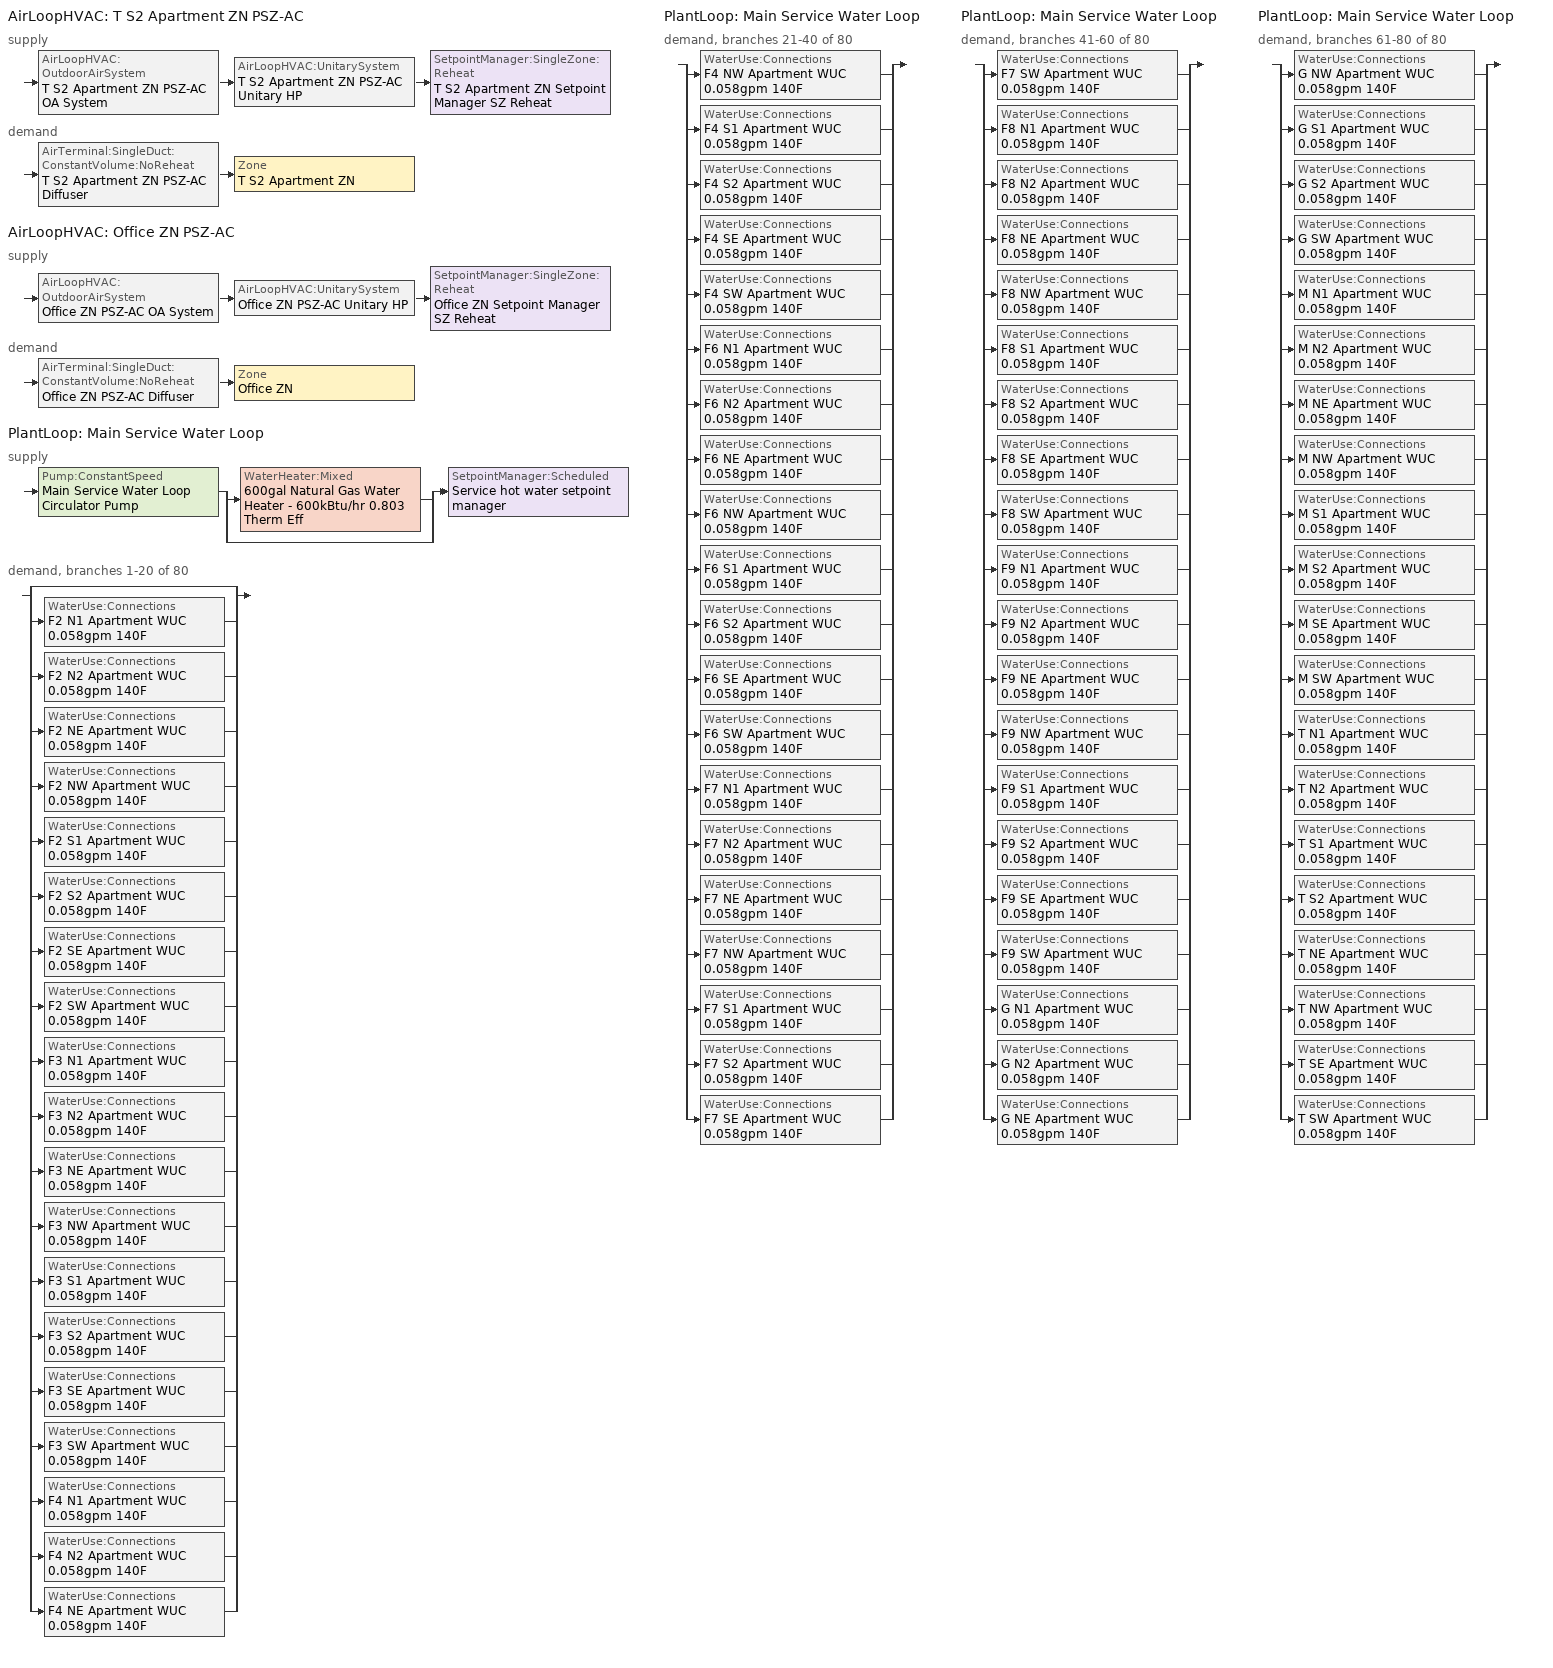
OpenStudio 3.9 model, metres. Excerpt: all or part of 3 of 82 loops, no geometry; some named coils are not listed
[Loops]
AirLoopHVAC 'T S2 Apartment ZN PSZ-AC'
 supply: AirLoopHVAC:OutdoorAirSystem 'T S2 Apartment ZN PSZ-AC OA System' > AirLoopHVAC:UnitarySystem 'T S2 Apartment ZN PSZ-AC Unitary HP' > SetpointManager:SingleZone:Reheat 'T S2 Apartment ZN Setpoint Manager SZ Reheat'
 demand: AirTerminal:SingleDuct:ConstantVolume:NoReheat 'T S2 Apartment ZN PSZ-AC Diffuser' > Zone 'T S2 Apartment ZN'
AirLoopHVAC 'Office ZN PSZ-AC'
 supply: AirLoopHVAC:OutdoorAirSystem 'Office ZN PSZ-AC OA System' > AirLoopHVAC:UnitarySystem 'Office ZN PSZ-AC Unitary HP' > SetpointManager:SingleZone:Reheat 'Office ZN Setpoint Manager SZ Reheat'
 demand: AirTerminal:SingleDuct:ConstantVolume:NoReheat 'Office ZN PSZ-AC Diffuser' > Zone 'Office ZN'
PlantLoop 'Main Service Water Loop'
 supply: Pump:ConstantSpeed 'Main Service Water Loop Circulator Pump' > split
  | WaterHeater:Mixed '600gal Natural Gas Water Heater - 600kBtu/hr 0.803 Therm Eff'
  | bypass
  join > SetpointManager:Scheduled 'Service hot water setpoint manager'
 demand, branches 1-20 of 80: split
  | bypass
  | WaterUse:Connections 'F2 N1 Apartment WUC 0.058gpm 140F'
  | WaterUse:Connections 'F2 N2 Apartment WUC 0.058gpm 140F'
  | WaterUse:Connections 'F2 NE Apartment WUC 0.058gpm 140F'
  | WaterUse:Connections 'F2 NW Apartment WUC 0.058gpm 140F'
  | WaterUse:Connections 'F2 S1 Apartment WUC 0.058gpm 140F'
  | WaterUse:Connections 'F2 S2 Apartment WUC 0.058gpm 140F'
  | WaterUse:Connections 'F2 SE Apartment WUC 0.058gpm 140F'
  | WaterUse:Connections 'F2 SW Apartment WUC 0.058gpm 140F'
  | WaterUse:Connections 'F3 N1 Apartment WUC 0.058gpm 140F'
  | WaterUse:Connections 'F3 N2 Apartment WUC 0.058gpm 140F'
  | WaterUse:Connections 'F3 NE Apartment WUC 0.058gpm 140F'
  | WaterUse:Connections 'F3 NW Apartment WUC 0.058gpm 140F'
  | WaterUse:Connections 'F3 S1 Apartment WUC 0.058gpm 140F'
  | WaterUse:Connections 'F3 S2 Apartment WUC 0.058gpm 140F'
  | WaterUse:Connections 'F3 SE Apartment WUC 0.058gpm 140F'
  | WaterUse:Connections 'F3 SW Apartment WUC 0.058gpm 140F'
  | WaterUse:Connections 'F4 N1 Apartment WUC 0.058gpm 140F'
  | WaterUse:Connections 'F4 N2 Apartment WUC 0.058gpm 140F'
  | WaterUse:Connections 'F4 NE Apartment WUC 0.058gpm 140F'
PlantLoop 'Main Service Water Loop'
 demand, branches 21-40 of 80: split
  | WaterUse:Connections 'F4 NW Apartment WUC 0.058gpm 140F'
  | WaterUse:Connections 'F4 S1 Apartment WUC 0.058gpm 140F'
  | WaterUse:Connections 'F4 S2 Apartment WUC 0.058gpm 140F'
  | WaterUse:Connections 'F4 SE Apartment WUC 0.058gpm 140F'
  | WaterUse:Connections 'F4 SW Apartment WUC 0.058gpm 140F'
  | WaterUse:Connections 'F6 N1 Apartment WUC 0.058gpm 140F'
  | WaterUse:Connections 'F6 N2 Apartment WUC 0.058gpm 140F'
  | WaterUse:Connections 'F6 NE Apartment WUC 0.058gpm 140F'
  | WaterUse:Connections 'F6 NW Apartment WUC 0.058gpm 140F'
  | WaterUse:Connections 'F6 S1 Apartment WUC 0.058gpm 140F'
  | WaterUse:Connections 'F6 S2 Apartment WUC 0.058gpm 140F'
  | WaterUse:Connections 'F6 SE Apartment WUC 0.058gpm 140F'
  | WaterUse:Connections 'F6 SW Apartment WUC 0.058gpm 140F'
  | WaterUse:Connections 'F7 N1 Apartment WUC 0.058gpm 140F'
  | WaterUse:Connections 'F7 N2 Apartment WUC 0.058gpm 140F'
  | WaterUse:Connections 'F7 NE Apartment WUC 0.058gpm 140F'
  | WaterUse:Connections 'F7 NW Apartment WUC 0.058gpm 140F'
  | WaterUse:Connections 'F7 S1 Apartment WUC 0.058gpm 140F'
  | WaterUse:Connections 'F7 S2 Apartment WUC 0.058gpm 140F'
  | WaterUse:Connections 'F7 SE Apartment WUC 0.058gpm 140F'
PlantLoop 'Main Service Water Loop'
 demand, branches 41-60 of 80: split
  | WaterUse:Connections 'F7 SW Apartment WUC 0.058gpm 140F'
  | WaterUse:Connections 'F8 N1 Apartment WUC 0.058gpm 140F'
  | WaterUse:Connections 'F8 N2 Apartment WUC 0.058gpm 140F'
  | WaterUse:Connections 'F8 NE Apartment WUC 0.058gpm 140F'
  | WaterUse:Connections 'F8 NW Apartment WUC 0.058gpm 140F'
  | WaterUse:Connections 'F8 S1 Apartment WUC 0.058gpm 140F'
  | WaterUse:Connections 'F8 S2 Apartment WUC 0.058gpm 140F'
  | WaterUse:Connections 'F8 SE Apartment WUC 0.058gpm 140F'
  | WaterUse:Connections 'F8 SW Apartment WUC 0.058gpm 140F'
  | WaterUse:Connections 'F9 N1 Apartment WUC 0.058gpm 140F'
  | WaterUse:Connections 'F9 N2 Apartment WUC 0.058gpm 140F'
  | WaterUse:Connections 'F9 NE Apartment WUC 0.058gpm 140F'
  | WaterUse:Connections 'F9 NW Apartment WUC 0.058gpm 140F'
  | WaterUse:Connections 'F9 S1 Apartment WUC 0.058gpm 140F'
  | WaterUse:Connections 'F9 S2 Apartment WUC 0.058gpm 140F'
  | WaterUse:Connections 'F9 SE Apartment WUC 0.058gpm 140F'
  | WaterUse:Connections 'F9 SW Apartment WUC 0.058gpm 140F'
  | WaterUse:Connections 'G N1 Apartment WUC 0.058gpm 140F'
  | WaterUse:Connections 'G N2 Apartment WUC 0.058gpm 140F'
  | WaterUse:Connections 'G NE Apartment WUC 0.058gpm 140F'
PlantLoop 'Main Service Water Loop'
 demand, branches 61-80 of 80: split
  | WaterUse:Connections 'G NW Apartment WUC 0.058gpm 140F'
  | WaterUse:Connections 'G S1 Apartment WUC 0.058gpm 140F'
  | WaterUse:Connections 'G S2 Apartment WUC 0.058gpm 140F'
  | WaterUse:Connections 'G SW Apartment WUC 0.058gpm 140F'
  | WaterUse:Connections 'M N1 Apartment WUC 0.058gpm 140F'
  | WaterUse:Connections 'M N2 Apartment WUC 0.058gpm 140F'
  | WaterUse:Connections 'M NE Apartment WUC 0.058gpm 140F'
  | WaterUse:Connections 'M NW Apartment WUC 0.058gpm 140F'
  | WaterUse:Connections 'M S1 Apartment WUC 0.058gpm 140F'
  | WaterUse:Connections 'M S2 Apartment WUC 0.058gpm 140F'
  | WaterUse:Connections 'M SE Apartment WUC 0.058gpm 140F'
  | WaterUse:Connections 'M SW Apartment WUC 0.058gpm 140F'
  | WaterUse:Connections 'T N1 Apartment WUC 0.058gpm 140F'
  | WaterUse:Connections 'T N2 Apartment WUC 0.058gpm 140F'
  | WaterUse:Connections 'T S1 Apartment WUC 0.058gpm 140F'
  | WaterUse:Connections 'T S2 Apartment WUC 0.058gpm 140F'
  | WaterUse:Connections 'T NE Apartment WUC 0.058gpm 140F'
  | WaterUse:Connections 'T NW Apartment WUC 0.058gpm 140F'
  | WaterUse:Connections 'T SE Apartment WUC 0.058gpm 140F'
  | WaterUse:Connections 'T SW Apartment WUC 0.058gpm 140F'
[Sizing:Zone] Zone Cooling Design Supply Air Temperature Input Method=SupplyAirTemperature; Zone Cooling Design Supply Air Temperature {C}=12.7778; Zone Cooling Design Supply Air Temperature Difference {deltaC}=11.11; Zone Heating Design Supply Air Temperature Input Method=SupplyAirTemperature; Zone Heating Design Supply Air Temperature {C}=50; Zone Heating Design Supply Air Temperature Difference {deltaC}=11.11; Zone Cooling Design Supply Air Humidity Ratio {kg-H2O/kg-air}=0.0085; Zone Heating Design Supply Air Humidity Ratio {kg-H2O/kg-air}=0.008; Cooling Design Air Flow Method=DesignDay; Heating Design Air Flow Method=DesignDay; Heating Maximum Air Flow Fraction=1; Account for Dedicated Outdoor Air System=No; Dedicated Outdoor Air System Control Strategy=NeutralSupplyAir; Dedicated Outdoor Air Low Setpoint Temperature for Design {C}=autosize; Dedicated Outdoor Air High Setpoint Temperature for Design {C}=autosize; Zone Load Sizing Method=Sensible Load Only No Latent Load; Zone Latent Cooling Design Supply Air Humidity Ratio Input Method=HumidityRatioDifference; Zone Cooling Design Supply Air Humidity Ratio Difference {kgWater/kgDryAir}=0.005; Zone Latent Heating Design Supply Air Humidity Ratio Input Method=HumidityRatioDifference; Zone Humidification Design Supply Air Humidity Ratio Difference {kgWater/kgDryAir}=0.005; Sizing Option=Coincident
Office ZN; T S2 Apartment ZN
[Zone equipment]
Office ZN: Office ZN PSZ-AC Diffuser
T S2 Apartment ZN: T S2 Apartment ZN PSZ-AC Diffuser, T S2 Apartment ZN Unit Ventilator
[PlantLoop]
Main Service Water Loop: Glycol Concentration=0; Maximum Loop Temperature {C}=60; Minimum Loop Temperature {C}=0; Plant Loop Volume {m3}=Autocalculate; Load Distribution Scheme=Optimal
[Sizing:Plant]
Main Service Water Loop: Loop Type=Heating; Design Loop Exit Temperature {C}=60; Loop Design Temperature Difference {deltaC}=5; Sizing Option=NonCoincident; Zone Timesteps in Averaging Window=1; Coincident Sizing Factor Mode=None
[Pump:ConstantSpeed]
Main Service Water Loop Circulator Pump: Rated Flow Rate {m3/s}=autosize; Rated Pump Head {Pa}=29891; Rated Power Consumption {W}=autosize; Motor Efficiency=0.528571; Fraction of Motor Inefficiencies to Fluid Stream=0; Pump Control Type=Intermittent; Design Power Sizing Method=PowerPerFlowPerPressure; Design Electric Power per Unit Flow Rate {W/(m3/s)}=348701.1; Design Shaft Power per Unit Flow Rate per Unit Head {W-s/m3-Pa}=1.28205
[AirLoopHVAC] Availability Schedule=Always On; Design Supply Air Flow Rate {m3/s}=autosize; Design Return Air Flow Fraction of Supply Air Flow=1
T S2 Apartment ZN PSZ-AC; Office ZN PSZ-AC
[Sizing:System] Type of Load to Size On=Sensible; Design Outdoor Air Flow Rate {m3/s}=Autosize; Central Heating Maximum System Air Flow Ratio=1; Preheat Design Temperature {C}=7.22222; Preheat Design Humidity Ratio {kg-H2O/kg-Air}=0.008; Precool Design Temperature {C}=12.7778; Precool Design Humidity Ratio {kg-H2O/kg-Air}=0.008; Central Cooling Design Supply Air Temperature {C}=12.7778; Central Heating Design Supply Air Temperature {C}=50; Sizing Option=Coincident; 100% Outdoor Air in Cooling=No; 100% Outdoor Air in Heating=No; Central Cooling Design Supply Air Humidity Ratio {kg-H2O/kg-Air}=0.0085; Central Heating Design Supply Air Humidity Ratio {kg-H2O/kg-Air}=0.008; Cooling Design Air Flow Method=DesignDay; Heating Design Air Flow Method=DesignDay; System Outdoor Air Method=ZoneSum; Zone Maximum Outdoor Air Fraction=1; Cooling Supply Air Flow Rate Per Floor Area {m3/s-m2}=0.00996765; Cooling Fraction of Autosized Cooling Supply Air Flow Rate=1; Cooling Supply Air Flow Rate Per Unit Cooling Capacity {m3/s-W}=3.94755e-05; Heating Supply Air Flow Rate Per Floor Area {m3/s-m2}=0.00996765; Heating Fraction of Autosized Heating Supply Air Flow Rate=1; Heating Fraction of Autosized Cooling Supply Air Flow Rate=1; Heating Supply Air Flow Rate Per Unit Heating Capacity {m3/s-W}=3.15882e-05; Cooling Design Capacity Method=CoolingDesignCapacity; Cooling Design Capacity {W}=autosize; Cooling Design Capacity Per Floor Area {W/m2}=234.7; Fraction of Autosized Cooling Design Capacity=1; Heating Design Capacity Method=HeatingDesignCapacity; Heating Design Capacity {W}=autosize; Heating Design Capacity Per Floor Area {W/m2}=157; Fraction of Autosized Heating Design Capacity=1; Central Cooling Capacity Control Method=OnOff; Occupant Diversity=autosize
T S2 Apartment ZN PSZ-AC; Office ZN PSZ-AC
[SetpointManager:SingleZone:Reheat] Minimum Supply Air Temperature {C}=12.7778; Maximum Supply Air Temperature {C}=50
Name | Control Zone | Setpoint Node or NodeList
T S2 Apartment ZN Setpoint Manager SZ Reheat | T S2 Apartment ZN | T S2 Apartment ZN PSZ-AC Supply Outlet Node
Office ZN Setpoint Manager SZ Reheat | Office ZN | Office ZN PSZ-AC Supply Outlet Node
[Coil:Heating:Electric] Availability Schedule=Always On Discrete; Efficiency=1
T S2 Apartment ZN PSZ-AC Electric Backup Htg Coil; Office ZN PSZ-AC Electric Backup Htg Coil
[Fan:OnOff] Availability Schedule=Always On Discrete; Fan Total Efficiency=0.53625; Maximum Flow Rate {m3/s}=autosize; Motor Efficiency=0.825; Motor In Airstream Fraction=1
Name | Pressure Rise {Pa} | Fan Power Ratio Function of Speed Ratio Curve | Fan Efficiency Ratio Function of Speed Ratio Curve
T S2 Apartment ZN PSZ-AC Fan | 622.722 | Fan On Off Power Curve 78 | Fan On Off Efficiency Curve 78
Office ZN PSZ-AC Fan | 622.722 | Fan On Off Power Curve 79 | Fan On Off Efficiency Curve 79
T S2 Apartment ZN Ventilator Supply Fan | 233.6875 | Fan On Off Power Curve 80 | Fan On Off Efficiency Curve 80
[AirLoopHVAC:UnitarySystem] Control Type=Load; Dehumidification Control Type=None; Availability Schedule=Always On; Fan Placement=BlowThrough; Supply Air Fan Operating Mode Schedule=Always Off Discrete; DX Heating Coil Sizing Ratio=1; Use DOAS DX Cooling Coil=No; DOAS DX Cooling Coil Leaving Minimum Air Temperature {C}=2; Latent Load Control=SensibleOnlyLoadControl; Supply Air Flow Rate Method During Cooling Operation=SupplyAirFlowRate; Supply Air Flow Rate During Cooling Operation {m3/s}=Autosize; Supply Air Flow Rate Method During Heating Operation=SupplyAirFlowRate; Supply Air Flow Rate During Heating Operation {m3/s}=Autosize; Supply Air Flow Rate Method When No Cooling or Heating is Required=SupplyAirFlowRate; Supply Air Flow Rate When No Cooling or Heating is Required {m3/s}=Autosize; No Load Supply Air Flow Rate Control Set To Low Speed=Yes; Maximum Supply Air Temperature {C}=50; Maximum Outdoor Dry-Bulb Temperature for Supplemental Heater Operation {C}=4.44444; Ancilliary On-Cycle Electric Power {W}=0; Ancilliary Off-Cycle Electric Power {W}=0
Name | Controlling Zone or Thermostat Location | Supply Fan | Heating Coil | Cooling Coil | Supplemental Heating Coil
T S2 Apartment ZN PSZ-AC Unitary HP | T S2 Apartment ZN | T S2 Apartment ZN PSZ-AC Fan | T S2 Apartment ZN PSZ-AC Water-to-Air HP Htg Coil 26 Clg kBtu/hr 4.2COPH | T S2 Apartment ZN PSZ-AC Water-to-Air HP Clg Coil 26kBtu/hr 12.0EER | T S2 Apartment ZN PSZ-AC Electric Backup Htg Coil
Office ZN PSZ-AC Unitary HP | Office ZN | Office ZN PSZ-AC Fan | Office ZN PSZ-AC Water-to-Air HP Htg Coil 17 Clg kBtu/hr 4.2COPH | Office ZN PSZ-AC Water-to-Air HP Clg Coil 17kBtu/hr 12.0EER | Office ZN PSZ-AC Electric Backup Htg Coil
[Controller:OutdoorAir] Minimum Outdoor Air Flow Rate {m3/s}=autosize; Maximum Outdoor Air Flow Rate {m3/s}=Autosize; Economizer Control Type=NoEconomizer; Economizer Control Action Type=ModulateFlow; Economizer Maximum Limit Dry-Bulb Temperature {C}=28; Economizer Maximum Limit Enthalpy {J/kg}=64000; Lockout Type=LockoutWithCompressor; Minimum Limit Type=FixedMinimum; High Humidity Control=No; High Humidity Outdoor Air Flow Ratio=1; Control High Indoor Humidity Based on Outdoor Humidity Ratio=Yes; Heat Recovery Bypass Control Type=BypassWhenWithinEconomizerLimits; Economizer Operation Staging=InterlockedWithMechanicalCooling
Name | Minimum Outdoor Air Schedule | Controller Mechanical Ventilation
T S2 Apartment ZN PSZ-AC OA System Controller | Always Off Discrete | Controller Mechanical Ventilation 79
Office ZN PSZ-AC OA System Controller | Always On | Controller Mechanical Ventilation 80
[Controller:MechanicalVentilation] Availability Schedule=Always On Discrete
Controller Mechanical Ventilation 79; Controller Mechanical Ventilation 80
[AirLoopHVAC:OutdoorAirSystem]
Name | Controller
T S2 Apartment ZN PSZ-AC OA System | T S2 Apartment ZN PSZ-AC OA System Controller
Office ZN PSZ-AC OA System | Office ZN PSZ-AC OA System Controller
[AirTerminal:SingleDuct:ConstantVolume:NoReheat] Availability Schedule=Always On Discrete; Maximum Air Flow Rate {m3/s}=AutoSize
T S2 Apartment ZN PSZ-AC Diffuser; Office ZN PSZ-AC Diffuser
[SetpointManager:Scheduled]
Service hot water setpoint manager: Control Variable=Temperature; Schedule=Service Water Loop Temp - 140F; Setpoint Node or NodeList=Main Service Water Loop Supply Outlet Node
[WaterHeater:Mixed]
600gal Natural Gas Water Heater - 600kBtu/hr 0.803 Therm Eff: Tank Volume {m3}=2.27125; Setpoint Temperature Schedule=Service Water Loop Temp - 140F; Deadband Temperature Difference {deltaC}=2; Maximum Temperature Limit {C}=60; Heater Control Type=Cycle; Heater Maximum Capacity {W}=175843; Heater Fuel Type=NaturalGas; Heater Thermal Efficiency=0.802763; Off Cycle Parasitic Fuel Consumption Rate {W}=9465.51; Off Cycle Parasitic Fuel Type=NaturalGas; Off Cycle Parasitic Heat Fraction to Tank=0; On Cycle Parasitic Fuel Consumption Rate {W}=9465.51; On Cycle Parasitic Fuel Type=NaturalGas; On Cycle Parasitic Heat Fraction to Tank=0; Ambient Temperature Indicator=Schedule; Ambient Temperature Schedule=Water Heater Ambient Temp Schedule 71.6F; Off Cycle Loss Coefficient to Ambient Temperature {W/K}=15.6173; On Cycle Loss Coefficient to Ambient Temperature {W/K}=15.6173; Use Side Effectiveness=1; Source Side Effectiveness=1; Use Side Design Flow Rate {m3/s}=autosize; Source Side Design Flow Rate {m3/s}=autosize; Indirect Water Heating Recovery Time {hr}=1.5; Source Side Flow Control Mode=IndirectHeatPrimarySetpoint
[WaterHeater:Sizing]
600gal Natural Gas Water Heater - 600kBtu/hr 0.803 Therm Eff: Design Mode=PeakDraw; Time Storage Can Meet Peak Draw {hr}=0.538503; Time for Tank Recovery {hr}=0.5; Nominal Tank Volume for Autosizing Plant Connections {m3}=1
[WaterUse:Equipment:Definition] Peak Flow Rate {m3/s}=3.65885e-06; Target Temperature Schedule=Mixed Water At Faucet Temp - 140F; Sensible Fraction Schedule=Fraction Sensible - 0.2; Latent Fraction Schedule=Fraction Latent - 0.05
F2 N1 Apartment 0.058gpm 140F; F2 N2 Apartment 0.058gpm 140F; F2 NE Apartment 0.058gpm 140F; F2 NW Apartment 0.058gpm 140F; F2 S1 Apartment 0.058gpm 140F; F2 S2 Apartment 0.058gpm 140F; F2 SE Apartment 0.058gpm 140F; F2 SW Apartment 0.058gpm 140F; F3 N1 Apartment 0.058gpm 140F; F3 N2 Apartment 0.058gpm 140F; F3 NE Apartment 0.058gpm 140F; F3 NW Apartment 0.058gpm 140F; F3 S1 Apartment 0.058gpm 140F; F3 S2 Apartment 0.058gpm 140F; F3 SE Apartment 0.058gpm 140F; F3 SW Apartment 0.058gpm 140F; F4 N1 Apartment 0.058gpm 140F; F4 N2 Apartment 0.058gpm 140F; F4 NE Apartment 0.058gpm 140F; F4 NW Apartment 0.058gpm 140F; F4 S1 Apartment 0.058gpm 140F; F4 S2 Apartment 0.058gpm 140F; F4 SE Apartment 0.058gpm 140F; F4 SW Apartment 0.058gpm 140F; F6 N1 Apartment 0.058gpm 140F; F6 N2 Apartment 0.058gpm 140F; F6 NE Apartment 0.058gpm 140F; F6 NW Apartment 0.058gpm 140F; F6 S1 Apartment 0.058gpm 140F; F6 S2 Apartment 0.058gpm 140F; F6 SE Apartment 0.058gpm 140F; F6 SW Apartment 0.058gpm 140F; F7 N1 Apartment 0.058gpm 140F; F7 N2 Apartment 0.058gpm 140F; F7 NE Apartment 0.058gpm 140F; F7 NW Apartment 0.058gpm 140F; F7 S1 Apartment 0.058gpm 140F; F7 S2 Apartment 0.058gpm 140F; F7 SE Apartment 0.058gpm 140F; F7 SW Apartment 0.058gpm 140F; F8 N1 Apartment 0.058gpm 140F; F8 N2 Apartment 0.058gpm 140F; F8 NE Apartment 0.058gpm 140F; F8 NW Apartment 0.058gpm 140F; F8 S1 Apartment 0.058gpm 140F; F8 S2 Apartment 0.058gpm 140F; F8 SE Apartment 0.058gpm 140F; F8 SW Apartment 0.058gpm 140F; F9 N1 Apartment 0.058gpm 140F; F9 N2 Apartment 0.058gpm 140F; F9 NE Apartment 0.058gpm 140F; F9 NW Apartment 0.058gpm 140F; F9 S1 Apartment 0.058gpm 140F; F9 S2 Apartment 0.058gpm 140F; F9 SE Apartment 0.058gpm 140F; F9 SW Apartment 0.058gpm 140F; G N1 Apartment 0.058gpm 140F; G N2 Apartment 0.058gpm 140F; G NE Apartment 0.058gpm 140F; G NW Apartment 0.058gpm 140F; G S1 Apartment 0.058gpm 140F; G S2 Apartment 0.058gpm 140F; G SW Apartment 0.058gpm 140F; M N1 Apartment 0.058gpm 140F; M N2 Apartment 0.058gpm 140F; M NE Apartment 0.058gpm 140F; M NW Apartment 0.058gpm 140F; M S1 Apartment 0.058gpm 140F; M S2 Apartment 0.058gpm 140F; M SE Apartment 0.058gpm 140F; M SW Apartment 0.058gpm 140F; T N1 Apartment 0.058gpm 140F; T N2 Apartment 0.058gpm 140F; T S1 Apartment 0.058gpm 140F; T S2 Apartment 0.058gpm 140F; T NE Apartment 0.058gpm 140F; T NW Apartment 0.058gpm 140F; T SE Apartment 0.058gpm 140F; T SW Apartment 0.058gpm 140F
[WaterUse:Equipment] Flow Rate Fraction Schedule=ApartmentHighRise APT_DHW_SCH
Name | Water Use Equipment Definition
F2 N1 Apartment Service Water Use 0.058gpm 140F | F2 N1 Apartment 0.058gpm 140F
F2 N2 Apartment Service Water Use 0.058gpm 140F | F2 N2 Apartment 0.058gpm 140F
F2 NE Apartment Service Water Use 0.058gpm 140F | F2 NE Apartment 0.058gpm 140F
F2 NW Apartment Service Water Use 0.058gpm 140F | F2 NW Apartment 0.058gpm 140F
F2 S1 Apartment Service Water Use 0.058gpm 140F | F2 S1 Apartment 0.058gpm 140F
F2 S2 Apartment Service Water Use 0.058gpm 140F | F2 S2 Apartment 0.058gpm 140F
F2 SE Apartment Service Water Use 0.058gpm 140F | F2 SE Apartment 0.058gpm 140F
F2 SW Apartment Service Water Use 0.058gpm 140F | F2 SW Apartment 0.058gpm 140F
F3 N1 Apartment Service Water Use 0.058gpm 140F | F3 N1 Apartment 0.058gpm 140F
F3 N2 Apartment Service Water Use 0.058gpm 140F | F3 N2 Apartment 0.058gpm 140F
F3 NE Apartment Service Water Use 0.058gpm 140F | F3 NE Apartment 0.058gpm 140F
F3 NW Apartment Service Water Use 0.058gpm 140F | F3 NW Apartment 0.058gpm 140F
F3 S1 Apartment Service Water Use 0.058gpm 140F | F3 S1 Apartment 0.058gpm 140F
F3 S2 Apartment Service Water Use 0.058gpm 140F | F3 S2 Apartment 0.058gpm 140F
F3 SE Apartment Service Water Use 0.058gpm 140F | F3 SE Apartment 0.058gpm 140F
F3 SW Apartment Service Water Use 0.058gpm 140F | F3 SW Apartment 0.058gpm 140F
F4 N1 Apartment Service Water Use 0.058gpm 140F | F4 N1 Apartment 0.058gpm 140F
F4 N2 Apartment Service Water Use 0.058gpm 140F | F4 N2 Apartment 0.058gpm 140F
F4 NE Apartment Service Water Use 0.058gpm 140F | F4 NE Apartment 0.058gpm 140F
F4 NW Apartment Service Water Use 0.058gpm 140F | F4 NW Apartment 0.058gpm 140F
F4 S1 Apartment Service Water Use 0.058gpm 140F | F4 S1 Apartment 0.058gpm 140F
F4 S2 Apartment Service Water Use 0.058gpm 140F | F4 S2 Apartment 0.058gpm 140F
F4 SE Apartment Service Water Use 0.058gpm 140F | F4 SE Apartment 0.058gpm 140F
F4 SW Apartment Service Water Use 0.058gpm 140F | F4 SW Apartment 0.058gpm 140F
F6 N1 Apartment Service Water Use 0.058gpm 140F | F6 N1 Apartment 0.058gpm 140F
F6 N2 Apartment Service Water Use 0.058gpm 140F | F6 N2 Apartment 0.058gpm 140F
F6 NE Apartment Service Water Use 0.058gpm 140F | F6 NE Apartment 0.058gpm 140F
F6 NW Apartment Service Water Use 0.058gpm 140F | F6 NW Apartment 0.058gpm 140F
F6 S1 Apartment Service Water Use 0.058gpm 140F | F6 S1 Apartment 0.058gpm 140F
F6 S2 Apartment Service Water Use 0.058gpm 140F | F6 S2 Apartment 0.058gpm 140F
F6 SE Apartment Service Water Use 0.058gpm 140F | F6 SE Apartment 0.058gpm 140F
F6 SW Apartment Service Water Use 0.058gpm 140F | F6 SW Apartment 0.058gpm 140F
F7 N1 Apartment Service Water Use 0.058gpm 140F | F7 N1 Apartment 0.058gpm 140F
F7 N2 Apartment Service Water Use 0.058gpm 140F | F7 N2 Apartment 0.058gpm 140F
F7 NE Apartment Service Water Use 0.058gpm 140F | F7 NE Apartment 0.058gpm 140F
F7 NW Apartment Service Water Use 0.058gpm 140F | F7 NW Apartment 0.058gpm 140F
F7 S1 Apartment Service Water Use 0.058gpm 140F | F7 S1 Apartment 0.058gpm 140F
F7 S2 Apartment Service Water Use 0.058gpm 140F | F7 S2 Apartment 0.058gpm 140F
F7 SE Apartment Service Water Use 0.058gpm 140F | F7 SE Apartment 0.058gpm 140F
F7 SW Apartment Service Water Use 0.058gpm 140F | F7 SW Apartment 0.058gpm 140F
F8 N1 Apartment Service Water Use 0.058gpm 140F | F8 N1 Apartment 0.058gpm 140F
F8 N2 Apartment Service Water Use 0.058gpm 140F | F8 N2 Apartment 0.058gpm 140F
F8 NE Apartment Service Water Use 0.058gpm 140F | F8 NE Apartment 0.058gpm 140F
F8 NW Apartment Service Water Use 0.058gpm 140F | F8 NW Apartment 0.058gpm 140F
F8 S1 Apartment Service Water Use 0.058gpm 140F | F8 S1 Apartment 0.058gpm 140F
F8 S2 Apartment Service Water Use 0.058gpm 140F | F8 S2 Apartment 0.058gpm 140F
F8 SE Apartment Service Water Use 0.058gpm 140F | F8 SE Apartment 0.058gpm 140F
F8 SW Apartment Service Water Use 0.058gpm 140F | F8 SW Apartment 0.058gpm 140F
F9 N1 Apartment Service Water Use 0.058gpm 140F | F9 N1 Apartment 0.058gpm 140F
F9 N2 Apartment Service Water Use 0.058gpm 140F | F9 N2 Apartment 0.058gpm 140F
F9 NE Apartment Service Water Use 0.058gpm 140F | F9 NE Apartment 0.058gpm 140F
F9 NW Apartment Service Water Use 0.058gpm 140F | F9 NW Apartment 0.058gpm 140F
F9 S1 Apartment Service Water Use 0.058gpm 140F | F9 S1 Apartment 0.058gpm 140F
F9 S2 Apartment Service Water Use 0.058gpm 140F | F9 S2 Apartment 0.058gpm 140F
F9 SE Apartment Service Water Use 0.058gpm 140F | F9 SE Apartment 0.058gpm 140F
F9 SW Apartment Service Water Use 0.058gpm 140F | F9 SW Apartment 0.058gpm 140F
G N1 Apartment Service Water Use 0.058gpm 140F | G N1 Apartment 0.058gpm 140F
G N2 Apartment Service Water Use 0.058gpm 140F | G N2 Apartment 0.058gpm 140F
G NE Apartment Service Water Use 0.058gpm 140F | G NE Apartment 0.058gpm 140F
G NW Apartment Service Water Use 0.058gpm 140F | G NW Apartment 0.058gpm 140F
G S1 Apartment Service Water Use 0.058gpm 140F | G S1 Apartment 0.058gpm 140F
G S2 Apartment Service Water Use 0.058gpm 140F | G S2 Apartment 0.058gpm 140F
G SW Apartment Service Water Use 0.058gpm 140F | G SW Apartment 0.058gpm 140F
M N1 Apartment Service Water Use 0.058gpm 140F | M N1 Apartment 0.058gpm 140F
M N2 Apartment Service Water Use 0.058gpm 140F | M N2 Apartment 0.058gpm 140F
M NE Apartment Service Water Use 0.058gpm 140F | M NE Apartment 0.058gpm 140F
M NW Apartment Service Water Use 0.058gpm 140F | M NW Apartment 0.058gpm 140F
M S1 Apartment Service Water Use 0.058gpm 140F | M S1 Apartment 0.058gpm 140F
M S2 Apartment Service Water Use 0.058gpm 140F | M S2 Apartment 0.058gpm 140F
M SE Apartment Service Water Use 0.058gpm 140F | M SE Apartment 0.058gpm 140F
M SW Apartment Service Water Use 0.058gpm 140F | M SW Apartment 0.058gpm 140F
T N1 Apartment Service Water Use 0.058gpm 140F | T N1 Apartment 0.058gpm 140F
T N2 Apartment Service Water Use 0.058gpm 140F | T N2 Apartment 0.058gpm 140F
T S1 Apartment Service Water Use 0.058gpm 140F | T S1 Apartment 0.058gpm 140F
T S2 Apartment Service Water Use 0.058gpm 140F | T S2 Apartment 0.058gpm 140F
T NE Apartment Service Water Use 0.058gpm 140F | T NE Apartment 0.058gpm 140F
T NW Apartment Service Water Use 0.058gpm 140F | T NW Apartment 0.058gpm 140F
T SE Apartment Service Water Use 0.058gpm 140F | T SE Apartment 0.058gpm 140F
T SW Apartment Service Water Use 0.058gpm 140F | T SW Apartment 0.058gpm 140F
[WaterUse:Connections] Drain Water Heat Exchanger Type=None; Drain Water Heat Exchanger Destination=Plant
Name | Water Use Equipment Name 1
F2 N1 Apartment WUC 0.058gpm 140F | F2 N1 Apartment Service Water Use 0.058gpm 140F
F2 N2 Apartment WUC 0.058gpm 140F | F2 N2 Apartment Service Water Use 0.058gpm 140F
F2 NE Apartment WUC 0.058gpm 140F | F2 NE Apartment Service Water Use 0.058gpm 140F
F2 NW Apartment WUC 0.058gpm 140F | F2 NW Apartment Service Water Use 0.058gpm 140F
F2 S1 Apartment WUC 0.058gpm 140F | F2 S1 Apartment Service Water Use 0.058gpm 140F
F2 S2 Apartment WUC 0.058gpm 140F | F2 S2 Apartment Service Water Use 0.058gpm 140F
F2 SE Apartment WUC 0.058gpm 140F | F2 SE Apartment Service Water Use 0.058gpm 140F
F2 SW Apartment WUC 0.058gpm 140F | F2 SW Apartment Service Water Use 0.058gpm 140F
F3 N1 Apartment WUC 0.058gpm 140F | F3 N1 Apartment Service Water Use 0.058gpm 140F
F3 N2 Apartment WUC 0.058gpm 140F | F3 N2 Apartment Service Water Use 0.058gpm 140F
F3 NE Apartment WUC 0.058gpm 140F | F3 NE Apartment Service Water Use 0.058gpm 140F
F3 NW Apartment WUC 0.058gpm 140F | F3 NW Apartment Service Water Use 0.058gpm 140F
F3 S1 Apartment WUC 0.058gpm 140F | F3 S1 Apartment Service Water Use 0.058gpm 140F
F3 S2 Apartment WUC 0.058gpm 140F | F3 S2 Apartment Service Water Use 0.058gpm 140F
F3 SE Apartment WUC 0.058gpm 140F | F3 SE Apartment Service Water Use 0.058gpm 140F
F3 SW Apartment WUC 0.058gpm 140F | F3 SW Apartment Service Water Use 0.058gpm 140F
F4 N1 Apartment WUC 0.058gpm 140F | F4 N1 Apartment Service Water Use 0.058gpm 140F
F4 N2 Apartment WUC 0.058gpm 140F | F4 N2 Apartment Service Water Use 0.058gpm 140F
F4 NE Apartment WUC 0.058gpm 140F | F4 NE Apartment Service Water Use 0.058gpm 140F
F4 NW Apartment WUC 0.058gpm 140F | F4 NW Apartment Service Water Use 0.058gpm 140F
F4 S1 Apartment WUC 0.058gpm 140F | F4 S1 Apartment Service Water Use 0.058gpm 140F
F4 S2 Apartment WUC 0.058gpm 140F | F4 S2 Apartment Service Water Use 0.058gpm 140F
F4 SE Apartment WUC 0.058gpm 140F | F4 SE Apartment Service Water Use 0.058gpm 140F
F4 SW Apartment WUC 0.058gpm 140F | F4 SW Apartment Service Water Use 0.058gpm 140F
F6 N1 Apartment WUC 0.058gpm 140F | F6 N1 Apartment Service Water Use 0.058gpm 140F
F6 N2 Apartment WUC 0.058gpm 140F | F6 N2 Apartment Service Water Use 0.058gpm 140F
F6 NE Apartment WUC 0.058gpm 140F | F6 NE Apartment Service Water Use 0.058gpm 140F
F6 NW Apartment WUC 0.058gpm 140F | F6 NW Apartment Service Water Use 0.058gpm 140F
F6 S1 Apartment WUC 0.058gpm 140F | F6 S1 Apartment Service Water Use 0.058gpm 140F
F6 S2 Apartment WUC 0.058gpm 140F | F6 S2 Apartment Service Water Use 0.058gpm 140F
F6 SE Apartment WUC 0.058gpm 140F | F6 SE Apartment Service Water Use 0.058gpm 140F
F6 SW Apartment WUC 0.058gpm 140F | F6 SW Apartment Service Water Use 0.058gpm 140F
F7 N1 Apartment WUC 0.058gpm 140F | F7 N1 Apartment Service Water Use 0.058gpm 140F
F7 N2 Apartment WUC 0.058gpm 140F | F7 N2 Apartment Service Water Use 0.058gpm 140F
F7 NE Apartment WUC 0.058gpm 140F | F7 NE Apartment Service Water Use 0.058gpm 140F
F7 NW Apartment WUC 0.058gpm 140F | F7 NW Apartment Service Water Use 0.058gpm 140F
F7 S1 Apartment WUC 0.058gpm 140F | F7 S1 Apartment Service Water Use 0.058gpm 140F
F7 S2 Apartment WUC 0.058gpm 140F | F7 S2 Apartment Service Water Use 0.058gpm 140F
F7 SE Apartment WUC 0.058gpm 140F | F7 SE Apartment Service Water Use 0.058gpm 140F
F7 SW Apartment WUC 0.058gpm 140F | F7 SW Apartment Service Water Use 0.058gpm 140F
F8 N1 Apartment WUC 0.058gpm 140F | F8 N1 Apartment Service Water Use 0.058gpm 140F
F8 N2 Apartment WUC 0.058gpm 140F | F8 N2 Apartment Service Water Use 0.058gpm 140F
F8 NE Apartment WUC 0.058gpm 140F | F8 NE Apartment Service Water Use 0.058gpm 140F
F8 NW Apartment WUC 0.058gpm 140F | F8 NW Apartment Service Water Use 0.058gpm 140F
F8 S1 Apartment WUC 0.058gpm 140F | F8 S1 Apartment Service Water Use 0.058gpm 140F
F8 S2 Apartment WUC 0.058gpm 140F | F8 S2 Apartment Service Water Use 0.058gpm 140F
F8 SE Apartment WUC 0.058gpm 140F | F8 SE Apartment Service Water Use 0.058gpm 140F
F8 SW Apartment WUC 0.058gpm 140F | F8 SW Apartment Service Water Use 0.058gpm 140F
F9 N1 Apartment WUC 0.058gpm 140F | F9 N1 Apartment Service Water Use 0.058gpm 140F
F9 N2 Apartment WUC 0.058gpm 140F | F9 N2 Apartment Service Water Use 0.058gpm 140F
F9 NE Apartment WUC 0.058gpm 140F | F9 NE Apartment Service Water Use 0.058gpm 140F
F9 NW Apartment WUC 0.058gpm 140F | F9 NW Apartment Service Water Use 0.058gpm 140F
F9 S1 Apartment WUC 0.058gpm 140F | F9 S1 Apartment Service Water Use 0.058gpm 140F
F9 S2 Apartment WUC 0.058gpm 140F | F9 S2 Apartment Service Water Use 0.058gpm 140F
F9 SE Apartment WUC 0.058gpm 140F | F9 SE Apartment Service Water Use 0.058gpm 140F
F9 SW Apartment WUC 0.058gpm 140F | F9 SW Apartment Service Water Use 0.058gpm 140F
G N1 Apartment WUC 0.058gpm 140F | G N1 Apartment Service Water Use 0.058gpm 140F
G N2 Apartment WUC 0.058gpm 140F | G N2 Apartment Service Water Use 0.058gpm 140F
G NE Apartment WUC 0.058gpm 140F | G NE Apartment Service Water Use 0.058gpm 140F
G NW Apartment WUC 0.058gpm 140F | G NW Apartment Service Water Use 0.058gpm 140F
G S1 Apartment WUC 0.058gpm 140F | G S1 Apartment Service Water Use 0.058gpm 140F
G S2 Apartment WUC 0.058gpm 140F | G S2 Apartment Service Water Use 0.058gpm 140F
G SW Apartment WUC 0.058gpm 140F | G SW Apartment Service Water Use 0.058gpm 140F
M N1 Apartment WUC 0.058gpm 140F | M N1 Apartment Service Water Use 0.058gpm 140F
M N2 Apartment WUC 0.058gpm 140F | M N2 Apartment Service Water Use 0.058gpm 140F
M NE Apartment WUC 0.058gpm 140F | M NE Apartment Service Water Use 0.058gpm 140F
M NW Apartment WUC 0.058gpm 140F | M NW Apartment Service Water Use 0.058gpm 140F
M S1 Apartment WUC 0.058gpm 140F | M S1 Apartment Service Water Use 0.058gpm 140F
M S2 Apartment WUC 0.058gpm 140F | M S2 Apartment Service Water Use 0.058gpm 140F
M SE Apartment WUC 0.058gpm 140F | M SE Apartment Service Water Use 0.058gpm 140F
M SW Apartment WUC 0.058gpm 140F | M SW Apartment Service Water Use 0.058gpm 140F
T N1 Apartment WUC 0.058gpm 140F | T N1 Apartment Service Water Use 0.058gpm 140F
T N2 Apartment WUC 0.058gpm 140F | T N2 Apartment Service Water Use 0.058gpm 140F
T S1 Apartment WUC 0.058gpm 140F | T S1 Apartment Service Water Use 0.058gpm 140F
T S2 Apartment WUC 0.058gpm 140F | T S2 Apartment Service Water Use 0.058gpm 140F
T NE Apartment WUC 0.058gpm 140F | T NE Apartment Service Water Use 0.058gpm 140F
T NW Apartment WUC 0.058gpm 140F | T NW Apartment Service Water Use 0.058gpm 140F
T SE Apartment WUC 0.058gpm 140F | T SE Apartment Service Water Use 0.058gpm 140F
T SW Apartment WUC 0.058gpm 140F | T SW Apartment Service Water Use 0.058gpm 140F
[ZoneHVAC:UnitVentilator]
T S2 Apartment ZN Unit Ventilator: Availability Schedule=Always On Discrete; Maximum Supply Air Flow Rate {m3/s}=0.000294102; Outdoor Air Control Type=VariablePercent; Minimum Outdoor Air Flow Rate {m3/s}=autosize; Minimum Outdoor Air Schedule=Always Off Discrete; Maximum Outdoor Air Flow Rate {m3/s}=autosize; Maximum Outdoor Air Fraction or Temperature Schedule=Always On Discrete; Supply Air Fan=T S2 Apartment ZN Ventilator Supply Fan; Heating Convergence Tolerance=0.001; Cooling Convergence Tolerance=0.001
[Schedule:Constant]
Name | Value
Always On Discrete | 1
Always Off Discrete | 0
[Schedule:Ruleset]
Always On: Default Day Schedule=Always On Default
Service Water Loop Temp - 140F: Default Day Schedule=Service Water Loop Temp - 140F Default
Water Heater Ambient Temp Schedule 71.6F: Default Day Schedule=Water Heater Ambient Temp Schedule 71.6F Default
ApartmentHighRise APT_DHW_SCH: Default Day Schedule=ApartmentHighRise APT_DHW_SCH Default; Summer Design Day Schedule=ApartmentHighRise APT_DHW_SCH Summer Design Day; Winter Design Day Schedule=ApartmentHighRise APT_DHW_SCH Winter Design Day
Fraction Sensible - 0.2: Default Day Schedule=Fraction Sensible - 0.2 Default
Fraction Latent - 0.05: Default Day Schedule=Fraction Latent - 0.05 Default
Mixed Water At Faucet Temp - 140F: Default Day Schedule=Mixed Water At Faucet Temp - 140F Default
[Schedule:Day]
Always On Default: No, 24, 0, 1
Service Water Loop Temp - 140F Default; Mixed Water At Faucet Temp - 140F Default: 24, 0, 60
Water Heater Ambient Temp Schedule 71.6F Default: 24, 0, 22
ApartmentHighRise APT_DHW_SCH Default; ApartmentHighRise APT_DHW_SCH Winter Design Day; ApartmentHighRise APT_DHW_SCH Summer Design Day: No, 1, 0, 0.08, 2, 0, 0.04, 4, 0, 0.01, 5, 0, 0.04, 6, 0, 0.27, 7, 0, 0.94, 8, 0, 1, 9, 0, 0.96, 10, 0, 0.84, 11, 0, 0.76, 12, 0, 0.61, 13, 0, 0.53, 14, 0, 0.47, 15, 0, 0.41, 16, 0, 0.47, 17, 0, 0.55, 18, 0, 0.73, 19, 0, 0.86, 20, 0, 0.82, 21, 0, 0.75, 22, 0, 0.61, 23, 0, 0.53, 24, 0, 0.29
Fraction Sensible - 0.2 Default: 24, 0, 0.2
Fraction Latent - 0.05 Default: 24, 0, 0.05
[Curve:Exponent] Coefficient1 Constant=1; Coefficient2 Constant=0; Coefficient3 Constant=0; Minimum Value of x=0; Maximum Value of x=1
Fan On Off Power Curve 78; Fan On Off Power Curve 79; Fan On Off Power Curve 80
[Curve:Cubic] Coefficient1 Constant=1; Coefficient2 x=0; Coefficient3 x**2=0; Coefficient4 x**3=0; Minimum Value of x=0; Maximum Value of x=1
Fan On Off Efficiency Curve 78; Fan On Off Efficiency Curve 79; Fan On Off Efficiency Curve 80
